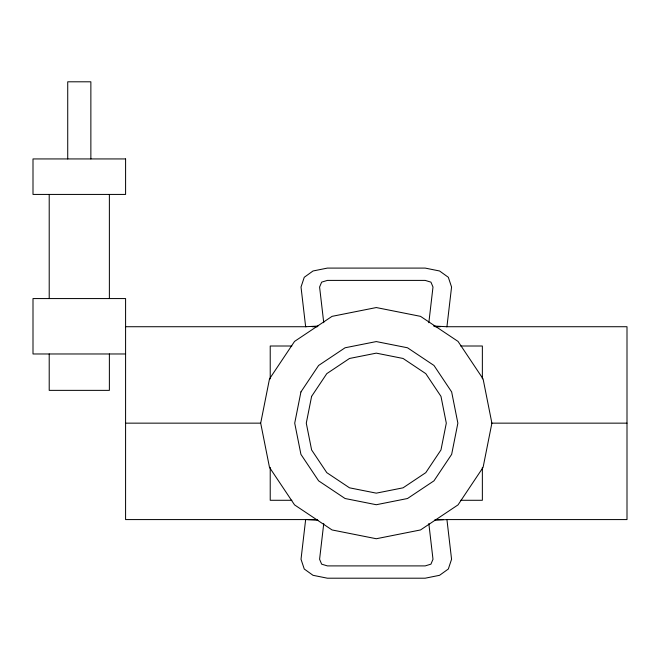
<?xml version="1.0" encoding="UTF-8"?>
<svg xmlns="http://www.w3.org/2000/svg" width="660" height="660" viewBox="0 0 660 660"><rect width="100%" height="100%" fill="white"/><g stroke="black" fill="none" stroke-linecap="round" stroke-linejoin="round"><path stroke-width="0.99" d="M323.746 523.586L319.588 559.259L321.643 564.16L327.393 565.9L425.188 565.9L430.939 564.16L432.993 559.259L428.835 523.586M428.835 322.715L432.993 287.034L430.939 282.142L425.188 280.401L327.393 280.401L321.643 282.142L319.588 287.034L323.746 322.715M317.955 326.089L305.646 326.725L301.018 287.034L304.252 277.283L313.013 270.988L327.393 268.092L425.188 268.092L439.568 270.988L448.33 277.283L451.564 287.034L446.935 326.725L433.603 326.032M434.627 520.212L446.935 519.577L451.564 559.259L448.33 569.011L439.568 575.306L425.188 578.201L327.393 578.201L313.013 575.306L304.252 569.011L301.018 559.259L305.646 519.577L317.955 520.212M125.581 326.725L306.091 326.725M312.262 326.725L317.402 326.725M435.179 326.725L440.319 326.725M446.49 326.725L627 326.725L627 519.577L446.49 519.577M291.844 346.005L270.221 346.005L270.221 378.923M460.738 346.005L482.361 346.005L482.361 378.923M125.59 353.974L33 353.974L33 298.567L125.59 298.567L125.581 519.577L306.091 519.577M125.581 423.151L260.576 423.151M491.593 423.151L627 423.151M291.844 500.288L270.221 500.288L270.221 467.379M460.738 500.288L482.361 500.288L482.361 467.379M308.146 519.577L317.402 519.577M435.179 519.577L443.404 519.577M109.379 194.428L109.379 298.386M109.379 353.974L109.379 390.365L49.211 390.365L49.211 353.974M90.865 158.936L90.865 81.799L67.724 81.799L67.724 158.936M49.211 194.428L49.211 298.386M269.495 378.914L260.692 423.151L269.495 467.387L294.55 504.883L332.054 529.947L376.291 538.741L420.527 529.947L458.032 504.883L483.087 467.387L491.89 423.151L483.087 378.914L458.032 341.41L420.527 316.354L376.291 307.552L332.054 316.354L294.55 341.41L269.495 378.914M300.927 391.933L294.715 423.151L300.927 454.369L318.607 480.835L345.073 498.514L376.291 504.727L407.509 498.514L433.975 480.835L451.654 454.369L457.867 423.151L451.654 391.933L433.975 365.467L407.509 347.779L376.291 341.575L345.073 347.779L318.607 365.467L300.927 391.933M311.611 396.355L306.281 423.151L311.611 449.938L326.791 472.651L349.503 487.822L376.291 493.152L403.078 487.822L425.791 472.651L440.971 449.938L446.3 423.151L440.971 396.355L425.791 373.642L403.078 358.471L376.291 353.141L349.503 358.471L326.791 373.642L311.611 396.355M125.59 158.936L33 158.936L33 194.428L125.59 194.428L125.59 158.936"/></g></svg>
